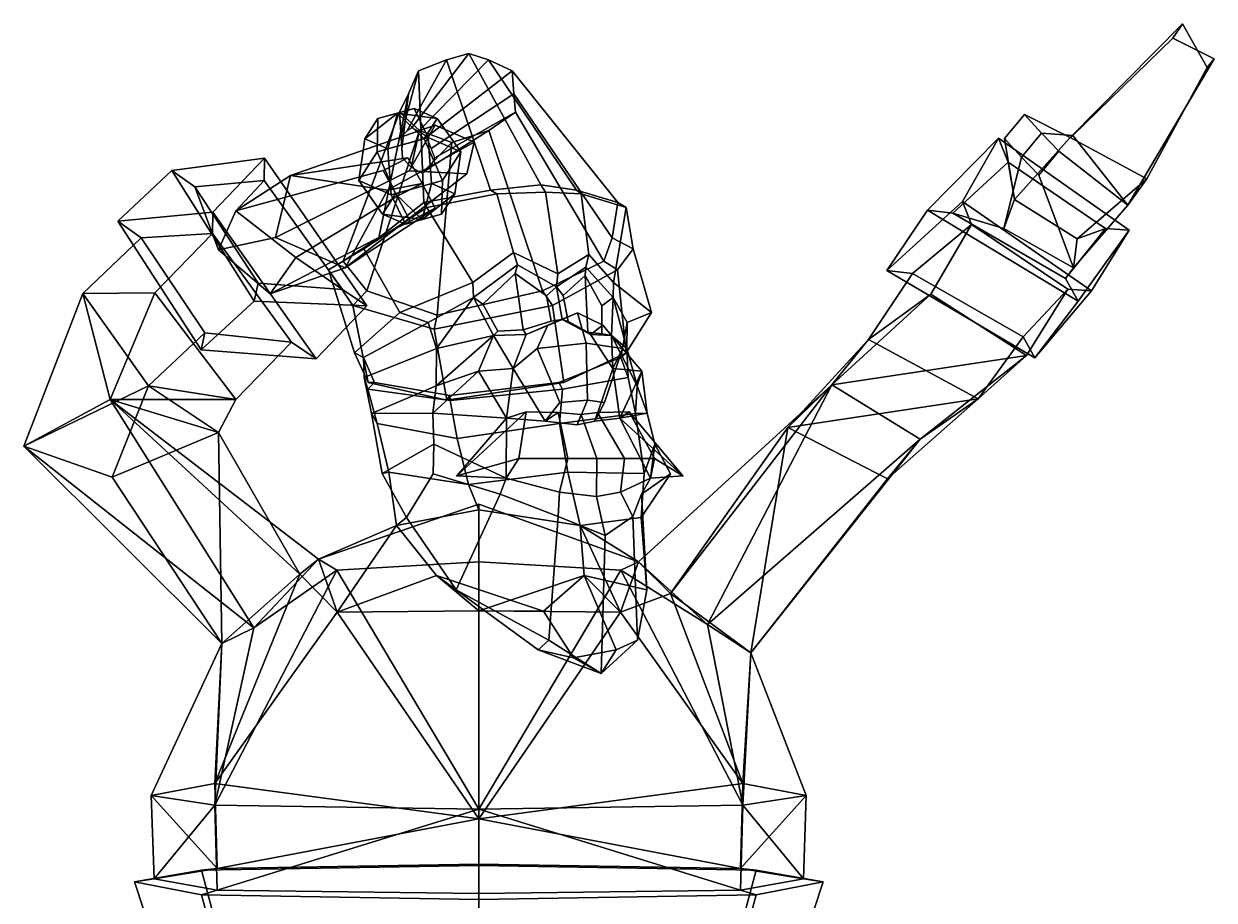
# Model space of a CAD drawing. Extents: x -178 to 283, y -155 to 354.
# Drawn here: x -177.8 to 282.6, y 14.7 to 353.6 of the extents above; entities that cross this region are included whole.
import ezdxf

# ---------------------------------------------------------------- set-up
doc = ezdxf.new("R2010")
doc.units = 0

msp = doc.modelspace()

# ---------------------------------------------------------------- linework, layer by layer
for p in [(-10.361293, 178.797607, 113.734016), (77.02845, 178.797607, 71.863884)]:
    msp.add_point(p)
for points in [[(266.557526, 348.113434, 124.853149), (270.262878, 353.639252, 104.407433), (226.905182, 309.691589, 73.431564), (227.957047, 310.440277, 115.276894)], [(279.830994, 336.703613, 94.548981), (256.51474, 293.680939, 59.778767), (226.905182, 309.691589, 73.431564), (270.262878, 353.639252, 104.407433)], [(282.57077, 340.102966, 117.53241), (279.830994, 336.703613, 94.548981), (270.262878, 353.639252, 104.407433), (266.557526, 348.113434, 124.853149)], [(282.57077, 340.102966, 117.53241), (266.557526, 348.113434, 124.853149), (227.957047, 310.440277, 115.276894), (249.164307, 283.452698, 96.710899)], [(-27.741543, 313.363983, -33.632057), (-29.712366, 312.091064, -31.933413), (-14.298647, 339.700562, 15.071064), (-5.738976, 342.209229, 12.179092)], [(-27.741543, 313.363983, -33.632057), (-5.738976, 342.209229, 12.179092), (1.878371, 339.700562, 7.320341), (-25.1828, 312.091064, -34.103615)], [(22.14016, 291.345551, 70.306992), (-5.738976, 342.209229, 12.179092), (-14.298647, 339.700562, 15.071064), (2.656755, 289.277283, 72.310898)], [(22.14016, 291.345551, 70.306992), (35.910252, 289.277283, 56.378494), (1.878371, 339.700562, 7.320341), (-5.738976, 342.209229, 12.179092)], [(-29.712366, 312.091064, -31.933413), (-32.015461, 309.909851, -29.537312), (-25.130266, 335.401886, 18.188847), (-14.298647, 339.700562, 15.071064)], [(-25.1828, 312.091064, -34.103615), (1.878371, 339.700562, 7.320341), (11.095313, 335.401886, 0.832469), (-21.872299, 309.909851, -34.397095)], [(-23.037796, 284.507721, 72.287842), (2.656755, 289.277283, 72.310898), (-14.298647, 339.700562, 15.071064), (-25.130266, 335.401886, 18.188847)], [(51.992603, 284.507721, 36.339314), (11.095313, 335.401886, 0.832469), (1.878371, 339.700562, 7.320341), (35.910252, 289.277283, 56.378494)], [(282.57077, 340.102966, 117.53241), (249.164307, 283.452698, 96.710899), (256.51474, 293.680939, 59.778767), (279.830994, 336.703613, 94.548981)], [(-40.464367, 270.790222, 55.409634), (-23.037796, 284.507721, 72.287842), (-25.130266, 335.401886, 18.188847), (-29.043781, 326.548065, 15.796566)], [(-32.015461, 309.909851, -29.537312), (-31.608181, 305.417358, -27.070009), (-29.043781, 326.548065, 15.796566), (-25.130266, 335.401886, 18.188847)], [(-21.872299, 309.909851, -34.397095), (11.095313, 335.401886, 0.832469), (11.683138, 326.548065, -3.716491), (-20.204643, 305.417328, -32.533661)], [(49.758331, 270.790222, 12.182171), (11.683138, 326.548065, -3.716491), (11.095313, 335.401886, 0.832469), (51.992603, 284.507721, 36.339314)], [(-54.262428, 261.852936, 40.130558), (-40.464367, 270.790222, 55.409634), (-29.043781, 326.548065, 15.796566), (-32.445652, 319.406189, 13.984265)], [(-31.608181, 305.417358, -27.070009), (-31.348269, 301.793488, -25.046902), (-32.445652, 319.406189, 13.984265), (-29.043781, 326.548065, 15.796566)], [(-20.204643, 305.417328, -32.533661), (11.683138, 326.548065, -3.716491), (12.402373, 319.406189, -7.503294), (-18.790819, 301.793488, -31.063416)], [(46.496693, 261.852905, -8.145107), (12.402373, 319.406189, -7.503294), (11.683138, 326.548065, -3.716491), (49.758331, 270.790222, 12.182171)], [(-45.096813, 250.357635, 17.023771), (-54.262428, 261.852936, 40.130558), (-32.445652, 319.406189, 13.984265), (-24.75149, 312.424805, 6.93302)], [(-40.817333, 317.008148, -31.600382), (-33.322216, 319.124664, -45.301369), (-45.881771, 309.181854, -42.170692)], [(-33.322216, 319.124664, -45.301369), (-36.97937, 305.268677, -52.934444), (-45.881771, 309.181854, -42.170692)], [(-21.355183, 309.606171, -20.324215), (-26.850473, 320.921295, -31.793781), (-40.817333, 317.008148, -31.600382), (-41.107315, 304.072174, -20.050686)], [(-26.850473, 320.921295, -31.793781), (-33.322216, 319.124664, -45.301369), (-40.817333, 317.008148, -31.600382)], [(-33.322216, 319.124664, -45.301369), (-23.012465, 309.181854, -53.127815), (-36.97937, 305.268677, -52.934444)], [(-26.850473, 320.921295, -31.793781), (-17.948025, 317.008148, -42.557503), (-33.322216, 319.124664, -45.301369)], [(-17.948025, 317.008148, -42.557503), (-23.012465, 309.181854, -53.127815), (-33.322216, 319.124664, -45.301369)], [(-31.348269, 301.793488, -25.046902), (-28.008711, 298.251099, -24.54756), (-24.75149, 312.424805, 6.93302), (-32.445652, 319.406189, 13.984265)], [(-21.355183, 309.606171, -20.324215), (-8.765238, 304.072144, -35.546391), (-17.948025, 317.008148, -42.557503), (-26.850473, 320.921295, -31.793781)], [(-18.790819, 301.793488, -31.063416), (12.402373, 319.406189, -7.503294), (2.085867, 312.424805, -5.925277), (-20.494251, 298.251099, -28.147882)], [(22.745481, 250.357635, -15.4808), (2.085867, 312.424805, -5.925277), (12.402373, 319.406189, -7.503294), (46.496693, 261.852905, -8.145107)], [(215.742249, 311.342255, 135.20694), (209.243805, 318.555817, 129.288788), (201.463547, 309.29541, 124.687202), (208.023224, 302.058197, 130.498077)], [(209.243805, 318.555817, 129.288788), (226.905182, 309.691589, 73.431564), (205.294388, 285.708252, 65.131004), (201.463547, 309.29541, 124.687202)], [(215.742249, 311.342255, 135.20694), (227.957047, 310.440277, 115.276894), (226.905182, 309.691589, 73.431564), (209.243805, 318.555817, 129.288788)], [(-28.783052, 296.746155, 175.678116), (-18.717821, 314.465881, 167.915482), (-74.703773, 294.925812, 132.495865), (-80.481178, 271.039581, 159.245331)], [(-3.592435, 307.919769, 154.107407), (-37.101326, 289.315857, 114.966408), (-74.703773, 294.925812, 132.495865), (-18.717821, 314.465881, 167.915482)], [(-41.107315, 304.072174, -20.050686), (-40.817333, 317.008148, -31.600382), (-45.881771, 309.181854, -42.170692), (-48.269543, 293.004059, -34.99942)], [(-6.474927, 295.586456, 168.728119), (-3.592435, 307.919769, 154.107407), (-18.717821, 314.465881, 167.915482), (-28.783052, 296.746155, 175.678116)], [(-8.765238, 304.072144, -35.546391), (-15.927464, 293.004059, -50.495125), (-23.012465, 309.181854, -53.127815), (-17.948025, 317.008148, -42.557503)], [(-45.881771, 309.181854, -42.170692), (-36.97937, 305.268677, -52.934444), (-35.679604, 287.470032, -50.221615), (-48.269543, 293.004059, -34.99942)], [(-17.977732, 240.947815, -13.425528), (-45.096813, 250.357635, 17.023771), (-24.75149, 312.424805, 6.93302), (-12.216139, 307.721558, -1.339776)], [(-21.355183, 309.606171, -20.324215), (-41.107315, 304.072174, -20.050686), (-34.022263, 287.894409, -17.417965), (-20.055403, 291.807556, -17.611364)], [(-23.012465, 309.181854, -53.127815), (-15.927464, 293.004059, -50.495125), (-35.679604, 287.470032, -50.221615), (-36.97937, 305.268677, -52.934444)], [(-28.008711, 298.251099, -24.54756), (-23.700367, 295.864594, -25.197458), (-12.216139, 307.721558, -1.339776), (-24.75149, 312.424805, 6.93302)], [(-20.494251, 298.251099, -28.147882), (2.085867, 312.424805, -5.925277), (-12.216139, 307.721558, -1.339776), (-23.700367, 295.864594, -25.197458)], [(-21.355183, 309.606171, -20.324215), (-20.055403, 291.807556, -17.611364), (-11.152958, 287.894379, -28.375088), (-8.765238, 304.072144, -35.546391)], [(-17.977732, 240.947815, -13.425528), (-12.216139, 307.721558, -1.339776), (2.085867, 312.424805, -5.925277), (22.745481, 250.357635, -15.4808)], [(155.909668, 258.229919, 99.586098), (171.726044, 281.595886, 116.939362), (199.12236, 309.442383, 55.299026), (185.268173, 284.921112, 39.291721)], [(171.726044, 281.595886, 116.939362), (181.508286, 280.423676, 110.198814), (202.839325, 300.126709, 64.501984), (199.12236, 309.442383, 55.299026)], [(249.7108, 273.79361, 61.157749), (235.168579, 250.300171, 42.893097), (185.268173, 284.921112, 39.291721), (199.12236, 309.442383, 55.299026)], [(249.7108, 273.79361, 61.157749), (199.12236, 309.442383, 55.299026), (202.839325, 300.126709, 64.501984), (240.587646, 274.512878, 67.940025)], [(208.023224, 302.058197, 130.498077), (201.463547, 309.29541, 124.687202), (205.294388, 285.708252, 65.131004), (201.190582, 274.458862, 98.276993)], [(256.51474, 293.680939, 59.778767), (229.610886, 270.412384, 58.779236), (205.294388, 285.708252, 65.131004), (226.905182, 309.691589, 73.431564)], [(222.494736, 304.352448, 140.324265), (215.742249, 311.342255, 135.20694), (208.023224, 302.058197, 130.498077), (214.697311, 295.062714, 135.699341)], [(222.494736, 304.352448, 140.324265), (249.164307, 283.452698, 96.710899), (227.957047, 310.440277, 115.276894), (215.742249, 311.342255, 135.20694)], [(-6.474927, 295.586456, 168.728119), (-53.472275, 259.236755, 133.675018), (-37.101326, 289.315857, 114.966408), (-3.592435, 307.919769, 154.107407)], [(-41.107315, 304.072174, -20.050686), (-48.269543, 293.004059, -34.99942), (-39.0867, 280.068115, -27.988276), (-34.022263, 287.894409, -17.417965)], [(-8.765238, 304.072144, -35.546391), (-11.152958, 287.894379, -28.375088), (-16.217396, 280.068085, -38.945396), (-15.927464, 293.004059, -50.495125)], [(222.494736, 304.352448, 140.324265), (214.697311, 295.062714, 135.699341), (228.15239, 259.301208, 87.460609), (249.164307, 283.452698, 96.710899)], [(-120.577148, 296.954132, 123.075157), (-84.711464, 301.697052, 72.523125), (-104.743248, 280.837158, 57.926662), (-141.389908, 277.341125, 106.366638)], [(-120.577148, 296.954132, 123.075157), (-111.669861, 290.581055, 119.945847), (-84.790703, 293.016449, 83.007996), (-84.711464, 301.697052, 72.523125)], [(-64.667671, 224.074707, 77.464432), (-104.743248, 280.837158, 57.926662), (-84.711464, 301.697052, 72.523125), (-45.08828, 244.544006, 94.637573)], [(-29.266064, 301.819, 95.100327), (-38.861542, 296.919525, 87.932045), (-95.849274, 281.273407, 103.51133), (-74.703773, 294.925812, 132.495865)], [(-45.08828, 244.544006, 94.637573), (-84.711464, 301.697052, 72.523125), (-84.790703, 293.016449, 83.007996), (-54.481331, 250.876404, 98.402222)], [(-23.715633, 291.932556, 95.961197), (-29.266064, 301.819, 95.100327), (-74.703773, 294.925812, 132.495865), (-37.101326, 289.315857, 114.966408)], [(-23.715633, 291.932556, 95.961197), (-33.390217, 287.003479, 88.886108), (-38.861542, 296.919525, 87.932045), (-29.266064, 301.819, 95.100327)], [(201.190582, 274.458862, 98.276993), (205.294388, 285.708252, 65.131004), (202.839325, 300.126709, 64.501984), (181.508286, 280.423676, 110.198814)], [(214.697311, 295.062714, 135.699341), (208.023224, 302.058197, 130.498077), (201.190582, 274.458862, 98.276993), (228.15239, 259.301208, 87.460609)], [(229.610886, 270.412384, 58.779236), (240.587646, 274.512878, 67.940025), (202.839325, 300.126709, 64.501984), (205.294388, 285.708252, 65.131004)], [(-109.147346, 227.56842, 126.998383), (-88.678696, 246.31897, 146.925934), (-120.577148, 296.954132, 123.075157), (-141.389908, 277.341125, 106.366638)], [(-88.678696, 246.31897, 146.925934), (-87.202888, 253.358582, 136.718491), (-111.669861, 290.581055, 119.945847), (-120.577148, 296.954132, 123.075157)], [(-80.481178, 271.039581, 159.245331), (-74.703773, 294.925812, 132.495865), (-95.849274, 281.273407, 103.51133), (-102.453819, 266.264587, 124.146935)], [(-33.390217, 287.003479, 88.886108), (-72.597061, 263.291046, 92.261497), (-95.849274, 281.273407, 103.51133), (-38.861542, 296.919525, 87.932045)], [(-6.474927, 295.586456, 168.728119), (-28.783052, 296.746155, 175.678116), (-80.481178, 271.039581, 159.245331), (-53.472275, 259.236755, 133.675018)], [(-102.453819, 266.264587, 124.146935), (-95.849274, 281.273407, 103.51133), (-84.790703, 293.016449, 83.007996), (-111.669861, 290.581055, 119.945847)], [(-82.457329, 249.216064, 116.077087), (-102.453819, 266.264587, 124.146935), (-111.669861, 290.581055, 119.945847), (-87.202888, 253.358582, 136.718491)], [(-72.597061, 263.291046, 92.261497), (-54.481331, 250.876404, 98.402222), (-84.790703, 293.016449, 83.007996), (-95.849274, 281.273407, 103.51133)], [(-18.715405, 282.268219, 97.457588), (-23.715633, 291.932556, 95.961197), (-37.101326, 289.315857, 114.966408), (-53.472275, 259.236755, 133.675018)], [(-39.0867, 280.068115, -27.988276), (-48.269543, 293.004059, -34.99942), (-35.679604, 287.470032, -50.221615), (-30.184301, 276.154907, -38.752029)], [(-16.217396, 280.068085, -38.945396), (-30.184301, 276.154907, -38.752029), (-35.679604, 287.470032, -50.221615), (-15.927464, 293.004059, -50.495125)], [(-20.055403, 291.807556, -17.611364), (-34.022263, 287.894409, -17.417965), (-23.712542, 277.951569, -25.24439)], [(-18.715405, 282.268219, 97.457588), (-28.346281, 277.351654, 90.276855), (-33.390217, 287.003479, 88.886108), (-23.715633, 291.932556, 95.961197)], [(-20.055403, 291.807556, -17.611364), (-23.712542, 277.951569, -25.24439), (-11.152958, 287.894379, -28.375088)], [(23.985706, 288.464752, 74.158951), (22.14016, 291.345551, 70.306992), (2.656755, 289.277283, 72.310898), (5.198182, 287.894928, 76.777199)], [(23.985706, 288.464752, 74.158951), (37.798542, 287.894928, 61.15773), (35.910252, 289.277283, 56.378494), (22.14016, 291.345551, 70.306992)], [(249.164307, 283.452698, 96.710899), (228.15239, 259.301208, 87.460609), (229.610886, 270.412384, 58.779236), (256.51474, 293.680939, 59.778767)], [(-28.346281, 277.351654, 90.276855), (-82.457329, 249.216064, 116.077087), (-72.597061, 263.291046, 92.261497), (-33.390217, 287.003479, 88.886108)], [(-34.022263, 287.894409, -17.417965), (-39.0867, 280.068115, -27.988276), (-23.712542, 277.951569, -25.24439)], [(-11.152958, 287.894379, -28.375088), (-23.712542, 277.951569, -25.24439), (-16.217396, 280.068085, -38.945396)], [(5.198182, 287.894928, 76.777199), (2.656755, 289.277283, 72.310898), (-23.037796, 284.507721, 72.287842), (-21.925587, 282.590118, 77.288055)], [(11.642553, 265.244019, 85.145683), (5.198182, 287.894928, 76.777199), (-21.925587, 282.590118, 77.288055), (-4.158229, 253.547638, 84.383217)], [(28.716187, 256.967163, 84.032234), (23.985706, 288.464752, 74.158951), (5.198182, 287.894928, 76.777199), (11.642553, 265.244019, 85.145683)], [(28.716187, 256.967163, 84.032234), (40.755695, 264.367371, 71.541206), (37.798542, 287.894928, 61.15773), (23.985706, 288.464752, 74.158951)], [(37.798542, 287.894928, 61.15773), (55.192539, 282.590118, 40.339252), (51.992603, 284.507721, 36.339314), (35.910252, 289.277283, 56.378494)], [(40.755695, 264.367371, 71.541206), (50.321682, 253.547638, 58.28083), (55.192539, 282.590118, 40.339252), (37.798542, 287.894928, 61.15773)], [(-141.389908, 277.341125, 106.366638), (-104.743248, 280.837158, 57.926662), (-104.755272, 272.507843, 67.909904), (-132.352402, 270.848511, 103.22316)], [(-64.667671, 224.074707, 77.464432), (-74.229492, 230.495148, 81.327545), (-104.755272, 272.507843, 67.909904), (-104.743248, 280.837158, 57.926662)], [(-18.715405, 282.268219, 97.457588), (-53.472275, 259.236755, 133.675018), (-82.457329, 249.216064, 116.077087), (-28.346281, 277.351654, 90.276855)], [(-21.925587, 282.590118, 77.288055), (-23.037796, 284.507721, 72.287842), (-40.464367, 270.790222, 55.409634), (-46.348824, 266.611115, 61.022053)], [(-4.158229, 253.547638, 84.383217), (-21.925587, 282.590118, 77.288055), (-46.348824, 266.611115, 61.022053), (-32.344894, 242.004272, 81.523933)], [(55.192539, 282.590118, 40.339252), (57.819523, 266.611084, 11.11296), (49.758331, 270.790222, 12.182171), (51.992603, 284.507721, 36.339314)], [(50.321682, 253.547638, 58.28083), (65.022499, 242.004272, 34.873306), (57.819523, 266.611084, 11.11296), (55.192539, 282.590118, 40.339252)], [(155.909668, 258.229919, 99.586098), (185.268173, 284.921112, 39.291721), (188.750092, 276.036438, 48.122417), (165.878418, 257.009247, 92.75174)], [(213.256485, 224.452393, 95.754478), (229.974289, 246.33136, 115.990097), (171.726044, 281.595886, 116.939362), (155.909668, 258.229919, 99.586098)], [(229.974289, 246.33136, 115.990097), (225.093979, 255.07605, 108.530922), (181.508286, 280.423676, 110.198814), (171.726044, 281.595886, 116.939362)], [(235.168579, 250.300171, 42.893097), (225.92305, 251.001862, 49.802502), (188.750092, 276.036438, 48.122417), (185.268173, 284.921112, 39.291721)], [(-109.147346, 227.56842, 126.998383), (-141.389908, 277.341125, 106.366638), (-132.352402, 270.848511, 103.22316), (-107.769592, 234.078003, 117.543755)], [(-23.712542, 277.951569, -25.24439), (-39.0867, 280.068115, -27.988276), (-30.184301, 276.154907, -38.752029)], [(-23.712542, 277.951569, -25.24439), (-30.184301, 276.154907, -38.752029), (-16.217396, 280.068085, -38.945396)], [(228.15239, 259.301208, 87.460609), (201.190582, 274.458862, 98.276993), (181.508286, 280.423676, 110.198814), (225.093979, 255.07605, 108.530922)], [(-132.352402, 270.848511, 103.22316), (-104.755272, 272.507843, 67.909904), (-127.06208, 249.593262, 51.040607), (-154.908432, 249.328491, 84.985718)], [(-127.06208, 249.593262, 51.040607), (-104.755272, 272.507843, 67.909904), (-74.229492, 230.495148, 81.327545), (-95.76651, 208.267639, 62.70623)], [(173.008011, 249.119873, 29.821257), (148.832748, 231.473816, 73.724289), (165.878418, 257.009247, 92.75174), (188.750092, 276.036438, 48.122417)], [(225.92305, 251.001862, 49.802502), (209.930084, 225.361084, 30.022058), (173.008011, 249.119873, 29.821257), (188.750092, 276.036438, 48.122417)], [(213.256485, 224.452393, 95.754478), (235.168579, 250.300171, 42.893097), (249.7108, 273.79361, 61.157749), (229.974289, 246.33136, 115.990097)], [(229.974289, 246.33136, 115.990097), (249.7108, 273.79361, 61.157749), (240.587646, 274.512878, 67.940025), (225.093979, 255.07605, 108.530922)], [(228.15239, 259.301208, 87.460609), (225.093979, 255.07605, 108.530922), (240.587646, 274.512878, 67.940025), (229.610886, 270.412384, 58.779236)], [(-129.607132, 213.60614, 97.184196), (-107.769592, 234.078003, 117.543755), (-132.352402, 270.848511, 103.22316), (-154.908432, 249.328491, 84.985718)], [(-53.472275, 259.236755, 133.675018), (-80.481178, 271.039581, 159.245331), (-102.453819, 266.264587, 124.146935), (-82.457329, 249.216064, 116.077087)], [(-46.348824, 266.611115, 61.022053), (-40.464367, 270.790222, 55.409634), (-54.262428, 261.852936, 40.130558), (-59.960636, 258.47168, 42.370621)], [(57.819523, 266.611084, 11.11296), (51.812977, 258.47168, -11.182306), (46.496693, 261.852905, -8.145107), (49.758331, 270.790222, 12.182171)], [(-82.457329, 249.216064, 116.077087), (-87.202888, 253.358582, 136.718491), (-54.481331, 250.876404, 98.402222), (-72.597061, 263.291046, 92.261497)], [(-32.344894, 242.004272, 81.523933), (-46.348824, 266.611115, 61.022053), (-59.960636, 258.47168, 42.370621), (-49.900585, 226.317017, 54.743912)], [(11.642553, 265.244019, 85.145683), (-4.158229, 253.547638, 84.383217), (-3.839819, 247.760498, 84.416626), (13.12624, 260.424896, 84.859856)], [(28.716187, 256.967163, 84.032234), (11.642553, 265.244019, 85.145683), (13.12624, 260.424896, 84.859856), (28.186314, 251.891815, 82.9263)], [(28.716187, 256.967163, 84.032234), (28.186314, 251.891815, 82.9263), (39.594238, 259.541046, 72.499603), (40.755695, 264.367371, 71.541206)], [(40.755695, 264.367371, 71.541206), (39.594238, 259.541046, 72.499603), (50.148197, 247.760498, 58.549915), (50.321682, 253.547638, 58.28083)], [(65.022499, 242.004272, 34.873306), (55.152279, 226.317017, 4.411027), (51.812977, 258.47168, -11.182306), (57.819523, 266.611084, 11.11296)], [(-59.960636, 258.47168, 42.370621), (-54.262428, 261.852936, 40.130558), (-45.096813, 250.357635, 17.023771), (-50.493042, 244.631287, 17.682398)], [(-49.900585, 226.317017, 54.743912), (-59.960636, 258.47168, 42.370621), (-50.493042, 244.631287, 17.682398), (-44.605114, 214.849426, 28.04089)], [(12.281796, 257.116455, 83.65551), (13.12624, 260.424896, 84.859856), (-3.839819, 247.760498, 84.416626), (-0.237077, 245.141602, 83.266327)], [(12.281796, 257.116455, 83.65551), (24.385998, 248.396851, 82.724792), (28.186314, 251.891815, 82.9263), (13.12624, 260.424896, 84.859856)], [(51.812977, 258.47168, -11.182306), (26.640076, 244.631287, -19.273588), (22.745481, 250.357635, -15.4808), (46.496693, 261.852905, -8.145107)], [(55.152279, 226.317017, 4.411027), (31.023439, 214.849426, -8.194229), (26.640076, 244.631287, -19.273588), (51.812977, 258.47168, -11.182306)], [(39.29678, 256.296722, 70.785797), (39.594238, 259.541046, 72.499603), (28.186314, 251.891815, 82.9263), (30.842268, 248.57901, 79.76226)], [(39.29678, 256.296722, 70.785797), (45.816414, 244.559631, 58.691959), (50.148197, 247.760498, 58.549915), (39.594238, 259.541046, 72.499603)], [(213.256485, 224.452393, 95.754478), (155.909668, 258.229919, 99.586098), (165.878418, 257.009247, 92.75174), (208.726379, 232.549622, 88.856987)], [(-88.678696, 246.31897, 146.925934), (-45.08828, 244.544006, 94.637573), (-54.481331, 250.876404, 98.402222), (-87.202888, 253.358582, 136.718491)], [(-21.40147, 238.168518, 78.132401), (-3.839819, 247.760498, 84.416626), (-4.158229, 253.547638, 84.383217), (-32.344894, 242.004272, 81.523933)], [(15.30235, 235.214294, 88.020638), (12.281796, 257.116455, 83.65551), (-0.237077, 245.141602, 83.266327), (5.571005, 234.789032, 87.309174)], [(24.385998, 248.396851, 82.724792), (12.281796, 257.116455, 83.65551), (15.30235, 235.214294, 88.020638), (26.096895, 238.636963, 86.295715)], [(30.842268, 248.57901, 79.76226), (32.688015, 238.450684, 83.614639), (40.277969, 234.363098, 75.673546), (39.29678, 256.296722, 70.785797)], [(40.277969, 234.363098, 75.673546), (45.751286, 233.66507, 66.478249), (45.816414, 244.559631, 58.691959), (39.29678, 256.296722, 70.785797)], [(55.522148, 238.168518, 41.276791), (65.022499, 242.004272, 34.873306), (50.321682, 253.547638, 58.28083), (50.148197, 247.760498, 58.549915)], [(148.832748, 231.473816, 73.724289), (191.347427, 208.631348, 67.967369), (208.726379, 232.549622, 88.856987), (165.878418, 257.009247, 92.75174)], [(-154.908432, 249.328491, 84.985718), (-144.446762, 208.350342, 22.841238), (-177.785873, 190.216736, 44.381771)], [(-129.607132, 213.60614, 97.184196), (-154.908432, 249.328491, 84.985718), (-177.785873, 190.216736, 44.381771)], [(-154.908432, 249.328491, 84.985718), (-127.06208, 249.593262, 51.040607), (-144.446762, 208.350342, 22.841238)], [(-95.76651, 208.267639, 62.70623), (-144.446762, 208.350342, 22.841238), (-127.06208, 249.593262, 51.040607)], [(-50.493042, 244.631287, 17.682398), (-45.096813, 250.357635, 17.023771), (-17.977732, 240.947815, -13.425528), (-19.095364, 235.543762, -15.758205)], [(26.640076, 244.631287, -19.273588), (-19.095364, 235.543762, -15.758205), (-17.977732, 240.947815, -13.425528), (22.745481, 250.357635, -15.4808)], [(26.096895, 238.636963, 86.295715), (30.375074, 239.278259, 87.494606), (28.186314, 251.891815, 82.9263), (24.385998, 248.396851, 82.724792)], [(32.688015, 238.450684, 83.614639), (30.842268, 248.57901, 79.76226), (28.186314, 251.891815, 82.9263), (30.375074, 239.278259, 87.494606)], [(148.832748, 231.473816, 73.724289), (173.008011, 249.119873, 29.821257), (134.697327, 213.941833, 17.203588)], [(209.930084, 225.361084, 30.022058), (134.697327, 213.941833, 17.203588), (173.008011, 249.119873, 29.821257)], [(191.347427, 208.631348, 67.967369), (209.930084, 225.361084, 30.022058), (225.92305, 251.001862, 49.802502), (208.726379, 232.549622, 88.856987)], [(213.256485, 224.452393, 95.754478), (208.726379, 232.549622, 88.856987), (225.92305, 251.001862, 49.802502), (235.168579, 250.300171, 42.893097)], [(-109.147346, 227.56842, 126.998383), (-64.667671, 224.074707, 77.464432), (-45.08828, 244.544006, 94.637573), (-88.678696, 246.31897, 146.925934)], [(-44.605114, 214.849426, 28.04089), (-50.493042, 244.631287, 17.682398), (-19.095364, 235.543762, -15.758205), (-14.205112, 208.117676, -5.551456)], [(-18.178802, 228.004272, 80.604843), (-3.839819, 247.760498, 84.416626), (-21.40147, 238.168518, 78.132401)], [(31.023439, 214.849426, -8.194229), (-14.205112, 208.117676, -5.551456), (-19.095364, 235.543762, -15.758205), (26.640076, 244.631287, -19.273588)], [(3.850772, 233.055237, 89.837135), (-3.839819, 247.760498, 84.416626), (-18.178802, 228.004272, 80.604843)], [(5.571005, 234.789032, 87.309174), (-0.237077, 245.141602, 83.266327), (-3.839819, 247.760498, 84.416626), (3.850772, 233.055237, 89.837135)], [(45.751286, 233.66507, 66.478249), (49.553642, 233.055237, 67.939995), (50.148197, 247.760498, 58.549915), (45.816414, 244.559631, 58.691959)], [(49.553642, 233.055237, 67.939995), (55.429668, 228.004272, 45.337578), (50.148197, 247.760498, 58.549915)], [(55.429668, 228.004272, 45.337578), (55.522148, 238.168518, 41.276791), (50.148197, 247.760498, 58.549915)], [(-32.344894, 242.004272, 81.523933), (-49.900585, 226.317017, 54.743912), (-46.432446, 224.577545, 54.854836), (-21.40147, 238.168518, 78.132401)], [(36.319523, 241.856628, 99.34449), (30.375074, 239.278259, 87.494606), (16.504438, 233.440857, 90.458664), (24.888054, 237.088196, 102.703537)], [(39.700668, 230.071533, 106.401489), (36.319523, 241.856628, 99.34449), (24.888054, 237.088196, 102.703537), (20.704411, 228.0354, 109.230103)], [(36.319523, 241.856628, 99.34449), (46.100361, 237.088196, 92.540306), (41.376476, 233.440857, 78.541992), (30.375074, 239.278259, 87.494606)], [(39.700668, 230.071533, 106.401489), (53.808247, 228.0354, 93.369408), (46.100361, 237.088196, 92.540306), (36.319523, 241.856628, 99.34449)], [(65.022499, 242.004272, 34.873306), (55.522148, 238.168518, 41.276791), (53.065575, 224.577545, 7.183387), (55.152279, 226.317017, 4.411027)], [(-21.40147, 238.168518, 78.132401), (-46.432446, 224.577545, 54.854836), (-46.136562, 216.800537, 58.716309), (-18.178802, 228.004272, 80.604843)], [(15.30235, 235.214294, 88.020638), (5.571005, 234.789032, 87.309174), (3.850772, 233.055237, 89.837135), (16.504438, 233.440857, 90.458664)], [(20.704411, 228.0354, 109.230103), (24.888054, 237.088196, 102.703537), (16.504438, 233.440857, 90.458664), (11.434929, 220.343658, 97.468178)], [(15.30235, 235.214294, 88.020638), (16.504438, 233.440857, 90.458664), (30.375074, 239.278259, 87.494606), (26.096895, 238.636963, 86.295715)], [(40.277969, 234.363098, 75.673546), (32.688015, 238.450684, 83.614639), (30.375074, 239.278259, 87.494606), (41.376476, 233.440857, 78.541992)], [(53.808247, 228.0354, 93.369408), (50.015831, 220.343658, 78.983315), (41.376476, 233.440857, 78.541992), (46.100361, 237.088196, 92.540306)], [(55.522148, 238.168518, 41.276791), (55.429668, 228.004272, 45.337578), (55.889557, 216.800537, 9.833597), (53.065575, 224.577545, 7.183387)], [(-95.76651, 208.267639, 62.70623), (-74.229492, 230.495148, 81.327545), (-107.769592, 234.078003, 117.543755), (-129.607132, 213.60614, 97.184196)], [(-109.147346, 227.56842, 126.998383), (-107.769592, 234.078003, 117.543755), (-74.229492, 230.495148, 81.327545), (-64.667671, 224.074707, 77.464432)], [(-18.295189, 213.593353, 85.627045), (3.850772, 233.055237, 89.837135), (-18.178802, 228.004272, 80.604843)], [(-1.998923, 219.311218, 100.979645), (3.850772, 233.055237, 89.837135), (-18.295189, 213.593353, 85.627045)], [(-1.998923, 219.311218, 100.979645), (11.434929, 220.343658, 97.468178), (3.850772, 233.055237, 89.837135)], [(11.434929, 220.343658, 97.468178), (16.504438, 233.440857, 90.458664), (3.850772, 233.055237, 89.837135)], [(40.277969, 234.363098, 75.673546), (41.376476, 233.440857, 78.541992), (49.553642, 233.055237, 67.939995), (45.751286, 233.66507, 66.478249)], [(50.015831, 220.343658, 78.983315), (49.553642, 233.055237, 67.939995), (41.376476, 233.440857, 78.541992)], [(61.170151, 219.311218, 70.714104), (59.416599, 213.593353, 48.39381), (49.553642, 233.055237, 67.939995)], [(59.416599, 213.593353, 48.39381), (55.429668, 228.004272, 45.337578), (49.553642, 233.055237, 67.939995)], [(61.170151, 219.311218, 70.714104), (49.553642, 233.055237, 67.939995), (50.015831, 220.343658, 78.983315)], [(191.347427, 208.631348, 67.967369), (148.832748, 231.473816, 73.724289), (117.692482, 197.506409, 58.916214)], [(148.832748, 231.473816, 73.724289), (134.697327, 213.941833, 17.203588), (117.692482, 197.506409, 58.916214)], [(-49.900585, 226.317017, 54.743912), (-44.605114, 214.849426, 28.04089), (-42.115105, 214.846558, 27.661547), (-46.432446, 224.577545, 54.854836)], [(-18.178802, 228.004272, 80.604843), (-46.136562, 216.800537, 58.716309), (-43.312042, 202.949341, 64.658516), (-18.295189, 213.593353, 85.627045)], [(29.470116, 207.191193, 107.204117), (20.704411, 228.0354, 109.230103), (11.434929, 220.343658, 97.468178), (23.82382, 199.885559, 98.545914)], [(40.187424, 208.108826, 107.417427), (39.700668, 230.071533, 106.401489), (20.704411, 228.0354, 109.230103), (29.470116, 207.191193, 107.204117)], [(55.152279, 226.317017, 4.411027), (53.065575, 224.577545, 7.183387), (29.167549, 214.846558, -6.491367), (31.023439, 214.849426, -8.194229)], [(40.187424, 208.108826, 107.417427), (46.736691, 207.191193, 98.931358), (53.808247, 228.0354, 93.369408), (39.700668, 230.071533, 106.401489)], [(46.736691, 207.191193, 98.931358), (43.092815, 199.885559, 89.313759), (50.015831, 220.343658, 78.983315), (53.808247, 228.0354, 93.369408)], [(55.429668, 228.004272, 45.337578), (59.416599, 213.593353, 48.39381), (58.750687, 202.94931, 15.758262), (55.889557, 216.800537, 9.833597)], [(-46.136562, 216.800537, 58.716309), (-46.432446, 224.577545, 54.854836), (-42.115105, 214.846558, 27.661547), (-44.686008, 212.351746, 27.28174)], [(55.889557, 216.800537, 9.833597), (30.482483, 212.351746, -8.732955), (29.167549, 214.846558, -6.491367), (53.065575, 224.577545, 7.183387)], [(209.930084, 225.361084, 30.022058), (168.882629, 192.976318, 19.584141), (134.697327, 213.941833, 17.203588)], [(191.347427, 208.631348, 67.967369), (168.882629, 192.976318, 19.584141), (209.930084, 225.361084, 30.022058)], [(-43.312042, 202.949341, 64.658516), (-46.136562, 216.800537, 58.716309), (-44.686008, 212.351746, 27.28174), (-41.168602, 199.099182, 28.704645)], [(-19.635706, 202.989044, 89.440468), (-1.998923, 219.311218, 100.979645), (-18.295189, 213.593353, 85.627045)], [(8.872218, 201.0784, 98.879608), (-1.998923, 219.311218, 100.979645), (-19.635706, 202.989044, 89.440468)], [(8.872218, 201.0784, 98.879608), (11.434929, 220.343658, 97.468178), (-1.998923, 219.311218, 100.979645)], [(23.82382, 199.885559, 98.545914), (11.434929, 220.343658, 97.468178), (8.872218, 201.0784, 98.879608)], [(58.750687, 202.94931, 15.758262), (29.387388, 199.099182, -5.10011), (30.482483, 212.351746, -8.732955), (55.889557, 216.800537, 9.833597)], [(43.092815, 199.885559, 89.313759), (52.721615, 201.0784, 77.870506), (50.015831, 220.343658, 78.983315)], [(52.721615, 201.0784, 77.870506), (61.170151, 219.311218, 70.714104), (50.015831, 220.343658, 78.983315)], [(52.721615, 201.0784, 77.870506), (63.228516, 202.989014, 49.738598), (61.170151, 219.311218, 70.714104)], [(63.228516, 202.989014, 49.738598), (59.416599, 213.593353, 48.39381), (61.170151, 219.311218, 70.714104)], [(-129.607132, 213.60614, 97.184196), (-177.785873, 190.216736, 44.381771), (-143.615219, 178.23175, 71.240341)], [(-129.607132, 213.60614, 97.184196), (-143.615219, 178.23175, 71.240341), (-102.519508, 195.579285, 52.699955)], [(-129.607132, 213.60614, 97.184196), (-102.519508, 195.579285, 52.699955), (-95.76651, 208.267639, 62.70623)], [(-44.686008, 212.351746, 27.28174), (-42.115105, 214.846558, 27.661547), (-13.046762, 209.898254, -3.133789), (-12.869741, 207.976044, -2.764316)], [(-41.168602, 199.099182, 28.704645), (-44.686008, 212.351746, 27.28174), (-12.869741, 207.976044, -2.764316), (-10.198932, 193.171509, 2.810091)], [(-44.605114, 214.849426, 28.04089), (-14.205112, 208.117676, -5.551456), (-13.046762, 209.898254, -3.133789), (-42.115105, 214.846558, 27.661547)], [(-18.295189, 213.593353, 85.627045), (-43.312042, 202.949341, 64.658516), (-19.635706, 202.989044, 89.440468)], [(31.023439, 214.849426, -8.194229), (29.167549, 214.846558, -6.491367), (-13.046762, 209.898254, -3.133789), (-14.205112, 208.117676, -5.551456)], [(30.482483, 212.351746, -8.732955), (-12.869741, 207.976044, -2.764316), (-13.046762, 209.898254, -3.133789), (29.167549, 214.846558, -6.491367)], [(29.387388, 199.099182, -5.10011), (-10.198932, 193.171509, 2.810091), (-12.869741, 207.976044, -2.764316), (30.482483, 212.351746, -8.732955)], [(59.416599, 213.593353, 48.39381), (63.228516, 202.989014, 49.738598), (58.750687, 202.94931, 15.758262)], [(72.3144, 133.323059, 46.820297), (134.697327, 213.941833, 17.203588), (59.938877, 145.480957, 0.054298)], [(86.632607, 121.280334, -25.414387), (59.938877, 145.480957, 0.054298), (134.697327, 213.941833, 17.203588)], [(72.3144, 133.323059, 46.820297), (117.692482, 197.506409, 58.916214), (134.697327, 213.941833, 17.203588)], [(86.632607, 121.280334, -25.414387), (134.697327, 213.941833, 17.203588), (168.882629, 192.976318, 19.584141)], [(-88.875992, 119.959473, -21.020523), (-177.785873, 190.216736, 44.381771), (-144.446762, 208.350342, 22.841238)], [(-70.994591, 140.763489, 43.455334), (-63.826859, 146.577515, -0.751533), (-144.446762, 208.350342, 22.841238)], [(-70.994591, 140.763489, 43.455334), (-144.446762, 208.350342, 22.841238), (-102.519508, 195.579285, 52.699955)], [(-88.875992, 119.959473, -21.020523), (-144.446762, 208.350342, 22.841238), (-63.826859, 146.577515, -0.751533)], [(-95.76651, 208.267639, 62.70623), (-102.519508, 195.579285, 52.699955), (-144.446762, 208.350342, 22.841238)], [(40.187424, 208.108826, 107.417427), (29.470116, 207.191193, 107.204117), (23.82382, 199.885559, 98.545914), (36.151394, 198.51416, 99.550728)], [(40.187424, 208.108826, 107.417427), (36.151394, 198.51416, 99.550728), (43.092815, 199.885559, 89.313759), (46.736691, 207.191193, 98.931358)], [(191.347427, 208.631348, 67.967369), (117.692482, 197.506409, 58.916214), (156.175354, 177.684631, 55.561119)], [(191.347427, 208.631348, 67.967369), (156.175354, 177.684631, 55.561119), (168.882629, 192.976318, 19.584141)], [(-19.253275, 191.051453, 93.701088), (-19.635706, 202.989044, 89.440468), (-43.312042, 202.949341, 64.658516), (-39.143307, 179.695587, 72.418434)], [(-39.143307, 179.695587, 72.418434), (-43.312042, 202.949341, 64.658516), (-41.168602, 199.099182, 28.704645), (-36.649738, 180.198425, 36.426937)], [(-19.253275, 191.051453, 93.701088), (8.791493, 177.838684, 114.037941), (8.872218, 201.0784, 98.879608), (-19.635706, 202.989044, 89.440468)], [(13.672064, 185.489563, 119.918411), (16.442833, 203.507629, 109.578552), (-10.361293, 178.797607, 113.734016)], [(16.442833, 203.507629, 109.578552), (8.872218, 201.0784, 98.879608), (-10.361293, 178.797607, 113.734016)], [(16.442833, 203.507629, 109.578552), (28.876842, 203.253326, 103.838791), (23.82382, 199.885559, 98.545914), (8.872218, 201.0784, 98.879608)], [(28.876842, 203.253326, 103.838791), (16.442833, 203.507629, 109.578552), (13.672064, 185.489563, 119.918411), (32.63147, 185.554657, 120.216194)], [(37.732868, 202.485168, 102.851509), (36.151394, 198.51416, 99.550728), (23.82382, 199.885559, 98.545914), (28.876842, 203.253326, 103.838791)], [(32.63147, 185.554657, 120.216194), (43.839951, 185.526184, 115.597984), (37.732868, 202.485168, 102.851509), (28.876842, 203.253326, 103.838791)], [(62.186142, 179.695557, 23.869511), (32.57412, 180.198425, 3.260432), (29.387388, 199.099182, -5.10011), (58.750687, 202.94931, 15.758262)], [(37.732868, 202.485168, 102.851509), (44.05151, 203.253326, 96.568306), (43.092815, 199.885559, 89.313759), (36.151394, 198.51416, 99.550728)], [(54.462376, 185.554657, 109.756584), (44.05151, 203.253326, 96.568306), (37.732868, 202.485168, 102.851509), (43.839951, 185.526184, 115.597984)], [(56.315926, 203.507629, 90.474571), (52.721615, 201.0784, 77.870506), (43.092815, 199.885559, 89.313759), (44.05151, 203.253326, 96.568306)], [(44.05151, 203.253326, 96.568306), (54.462376, 185.554657, 109.756584), (66.110336, 185.489563, 94.794205), (56.315926, 203.507629, 90.474571)], [(56.315926, 203.507629, 90.474571), (77.02845, 178.797607, 71.863884), (52.721615, 201.0784, 77.870506)], [(66.309341, 191.051453, 52.706364), (63.228516, 202.989014, 49.738598), (52.721615, 201.0784, 77.870506), (64.585655, 177.838684, 87.30587)], [(66.110336, 185.489563, 94.794205), (77.02845, 178.797607, 71.863884), (56.315926, 203.507629, 90.474571)], [(66.309341, 191.051453, 52.706364), (62.186142, 179.695557, 23.869511), (58.750687, 202.94931, 15.758262), (63.228516, 202.989014, 49.738598)], [(-36.649738, 180.198425, 36.426937), (-41.168602, 199.099182, 28.704645), (-10.198932, 193.171509, 2.810091), (-5.858897, 175.392151, 11.868449)], [(-10.361293, 178.797607, 113.734016), (8.872218, 201.0784, 98.879608), (8.791493, 177.838684, 114.037941)], [(32.57412, 180.198425, 3.260432), (-5.858897, 175.392151, 11.868449), (-10.198932, 193.171509, 2.810091), (29.387388, 199.099182, -5.10011)], [(77.02845, 178.797607, 71.863884), (64.585655, 177.838684, 87.30587), (52.721615, 201.0784, 77.870506)], [(-143.615219, 178.23175, 71.240341), (-101.189621, 113.923889, 20.154669), (-102.519508, 195.579285, 52.699955)], [(-101.189621, 113.923889, 20.154669), (-70.994591, 140.763489, 43.455334), (-102.519508, 195.579285, 52.699955)], [(103.319687, 110.382904, 15.270849), (117.692482, 197.506409, 58.916214), (72.3144, 133.323059, 46.820297)], [(156.175354, 177.684631, 55.561119), (117.692482, 197.506409, 58.916214), (103.319687, 110.382904, 15.270849)], [(-101.189621, 113.923889, 20.154669), (-177.785873, 190.216736, 44.381771), (-88.875992, 119.959473, -21.020523)], [(-143.615219, 178.23175, 71.240341), (-177.785873, 190.216736, 44.381771), (-101.189621, 113.923889, 20.154669)], [(-29.723145, 162.645386, 78.433769), (-19.453409, 179.605957, 101.311668), (-19.253275, 191.051453, 93.701088), (-39.143307, 179.695587, 72.418434)], [(-19.253275, 191.051453, 93.701088), (-19.453409, 179.605957, 101.311668), (6.401754, 171.738403, 107.577072), (8.791493, 177.838684, 114.037941)], [(60.971401, 162.645386, 34.98024), (62.186142, 179.695557, 23.869511), (66.309341, 191.051453, 52.706364), (72.365959, 179.605927, 57.319206)], [(66.309341, 191.051453, 52.706364), (64.585655, 177.838684, 87.30587), (61.047871, 171.738403, 81.395042), (72.365959, 179.605927, 57.319206)], [(103.319687, 110.382904, 15.270849), (86.632607, 121.280334, -25.414387), (168.882629, 192.976318, 19.584141)], [(156.175354, 177.684631, 55.561119), (103.319687, 110.382904, 15.270849), (168.882629, 192.976318, 19.584141)], [(8.791493, 177.838684, 114.037941), (13.672064, 185.489563, 119.918411), (-10.361293, 178.797607, 113.734016)], [(32.63147, 185.554657, 120.216194), (13.672064, 185.489563, 119.918411), (8.791493, 177.838684, 114.037941), (29.408012, 172.533691, 115.648109)], [(43.839951, 185.526184, 115.597984), (32.63147, 185.554657, 120.216194), (29.408012, 172.533691, 115.648109), (43.713684, 170.837891, 115.33445)], [(43.839951, 185.526184, 115.597984), (43.713684, 170.837891, 115.33445), (52.922119, 172.533691, 104.382034), (54.462376, 185.554657, 109.756584)], [(54.462376, 185.554657, 109.756584), (52.922119, 172.533691, 104.382034), (64.585655, 177.838684, 87.30587), (66.110336, 185.489563, 94.794205)], [(64.585655, 177.838684, 87.30587), (77.02845, 178.797607, 71.863884), (66.110336, 185.489563, 94.794205)], [(-29.723145, 162.645386, 78.433769), (-39.143307, 179.695587, 72.418434), (-36.649738, 180.198425, 36.426937), (-33.712032, 159.62616, 41.663593)], [(-33.712032, 159.62616, 41.663593), (-36.649738, 180.198425, 36.426937), (-5.858897, 175.392151, 11.868449), (-1.858863, 165.61792, 12.685771)], [(6.401754, 171.738403, 107.577072), (-19.453409, 179.605957, 101.311668), (-29.723145, 162.645386, 78.433769), (-10.613279, 134.681946, 96.588074)], [(37.321217, 159.62616, 30.448689), (-1.858863, 165.61792, 12.685771), (-5.858897, 175.392151, 11.868449), (32.57412, 180.198425, 3.260432)], [(60.971401, 162.645386, 34.98024), (37.321217, 159.62616, 30.448689), (32.57412, 180.198425, 3.260432), (62.186142, 179.695557, 23.869511)], [(61.047871, 171.738403, 81.395042), (63.14542, 134.681946, 61.24884), (60.971401, 162.645386, 34.98024), (72.365959, 179.605927, 57.319206)], [(28.911612, 163.079102, 121.473938), (29.408012, 172.533691, 115.648109), (8.791493, 177.838684, 114.037941), (6.401754, 171.738403, 107.577072)], [(57.773457, 163.079102, 107.645668), (61.047871, 171.738403, 81.395042), (64.585655, 177.838684, 87.30587), (52.922119, 172.533691, 104.382034)], [(25.285917, 115.205505, 120.774536), (28.911612, 163.079102, 121.473938), (6.401754, 171.738403, 107.577072), (-10.613279, 134.681946, 96.588074)], [(47.052586, 155.738525, 122.303276), (43.713684, 170.837891, 115.33445), (29.408012, 172.533691, 115.648109), (28.911612, 163.079102, 121.473938)], [(47.052586, 155.738525, 122.303276), (57.773457, 163.079102, 107.645668), (52.922119, 172.533691, 104.382034), (43.713684, 170.837891, 115.33445)], [(59.500259, 115.205505, 104.381775), (63.14542, 134.681946, 61.24884), (61.047871, 171.738403, 81.395042), (57.773457, 163.079102, 107.645668)], [(-1.853932, 167.796265, 5.078217), (-1.857344, 145.49173, -46.094997), (-56.752666, 142.352966, -36.493587), (-63.826859, 146.577515, -0.751533)], [(-1.853932, 167.796265, 5.078217), (-63.826859, 146.577515, -0.751533), (-33.712032, 159.62616, 41.663593), (-1.858863, 165.61792, 12.685771)], [(-1.858863, 165.61792, 12.685771), (37.321217, 159.62616, 30.448689), (59.938877, 145.480957, 0.054298), (-1.853932, 167.796265, 5.078217)], [(-1.853932, 167.796265, 5.078217), (59.938877, 145.480957, 0.054298), (53.064346, 142.352966, -36.493587), (-1.857344, 145.49173, -46.094997)], [(-10.613279, 134.681946, 96.588074), (-29.723145, 162.645386, 78.433769), (-33.712032, 159.62616, 41.663593), (-18.138674, 140.256836, 73.1996)], [(45.540382, 102.399353, 119.147064), (47.052586, 155.738525, 122.303276), (28.911612, 163.079102, 121.473938), (25.285917, 115.205505, 120.774536)], [(63.14542, 134.681946, 61.24884), (38.978584, 140.256836, 60.423992), (37.321217, 159.62616, 30.448689), (60.971401, 162.645386, 34.98024)], [(45.540382, 102.399353, 119.147064), (59.500259, 115.205505, 104.381775), (57.773457, 163.079102, 107.645668), (47.052586, 155.738525, 122.303276)], [(-63.826859, 146.577515, -0.751533), (-56.614574, 126.098267, 59.291286), (-33.712032, 159.62616, 41.663593)], [(-56.614574, 126.098267, 59.291286), (-18.138674, 140.256836, 73.1996), (-33.712032, 159.62616, 41.663593)], [(52.935226, 126.098267, 59.291286), (37.321217, 159.62616, 30.448689), (38.978584, 140.256836, 60.423992)], [(59.938877, 145.480957, 0.054298), (37.321217, 159.62616, 30.448689), (52.935226, 126.098267, 59.291286)], [(-88.875992, 119.959473, -21.020523), (-63.826859, 146.577515, -0.751533), (-56.752666, 142.352966, -36.493587)], [(-70.994591, 140.763489, 43.455334), (-56.614574, 126.098267, 59.291286), (-63.826859, 146.577515, -0.751533)], [(-1.823219, 49.891602, -101.604851), (-56.752666, 142.352966, -36.493587), (-1.857344, 145.49173, -46.094997)], [(-1.823219, 49.891602, -101.604851), (-1.857344, 145.49173, -46.094997), (53.064346, 142.352966, -36.493587)], [(72.3144, 133.323059, 46.820297), (59.938877, 145.480957, 0.054298), (52.935226, 126.098267, 59.291286)], [(86.632607, 121.280334, -25.414387), (53.064346, 142.352966, -36.493587), (59.938877, 145.480957, 0.054298)], [(-103.881432, 51.417374, -67.260269), (-56.752666, 142.352966, -36.493587), (-1.823219, 49.891602, -101.604851)], [(-103.881432, 51.417374, -67.260269), (-88.875992, 119.959473, -21.020523), (-56.752666, 142.352966, -36.493587)], [(-103.881432, 59.782562, 86.966103), (-70.994591, 140.763489, 43.455334), (-101.189621, 113.923889, 20.154669)], [(-103.881432, 59.782562, 86.966103), (-56.614574, 126.098267, 59.291286), (-70.994591, 140.763489, 43.455334)], [(-1.823221, 126.563721, 67.180084), (-18.138674, 140.256836, 73.1996), (-56.614574, 126.098267, 59.291286)], [(25.285917, 115.205505, 120.774536), (-10.613279, 134.681946, 96.588074), (-18.138674, 140.256836, 73.1996), (21.116011, 111.434357, 106.855362)], [(21.116011, 111.434357, 106.855362), (-18.138674, 140.256836, 73.1996), (23.142153, 126.42395, 72.398338), (34.792675, 108.418365, 96.714867)], [(23.142153, 126.42395, 72.398338), (-18.138674, 140.256836, 73.1996), (-1.823221, 126.563721, 67.180084)], [(23.142153, 126.42395, 72.398338), (-1.823221, 126.563721, 67.180084), (38.978584, 140.256836, 60.423992)], [(-1.823221, 126.563721, 67.180084), (52.935226, 126.098267, 59.291286), (38.978584, 140.256836, 60.423992)], [(100.235001, 51.417374, -67.260269), (-1.823219, 49.891602, -101.604851), (53.064346, 142.352966, -36.493587)], [(51.265396, 111.434357, 92.410202), (34.792675, 108.418365, 96.714867), (23.142153, 126.42395, 72.398338), (38.978584, 140.256836, 60.423992)], [(59.500259, 115.205505, 104.381775), (51.265396, 111.434357, 92.410202), (38.978584, 140.256836, 60.423992), (63.14542, 134.681946, 61.24884)], [(100.235001, 51.417374, -67.260269), (53.064346, 142.352966, -36.493587), (86.632607, 121.280334, -25.414387)], [(100.234993, 59.782562, 86.966103), (72.3144, 133.323059, 46.820297), (52.935226, 126.098267, 59.291286)], [(100.234993, 59.782562, 86.966103), (103.319687, 110.382904, 15.270849), (72.3144, 133.323059, 46.820297)], [(-1.82322, 46.13768, 116.885353), (-56.614574, 126.098267, 59.291286), (-103.881432, 59.782562, 86.966103)], [(-1.82322, 46.13768, 116.885353), (-1.823221, 126.563721, 67.180084), (-56.614574, 126.098267, 59.291286)], [(-1.82322, 46.13768, 116.885353), (52.935226, 126.098267, 59.291286), (-1.823221, 126.563721, 67.180084)], [(-1.82322, 46.13768, 116.885353), (100.234993, 59.782562, 86.966103), (52.935226, 126.098267, 59.291286)], [(-103.881432, 51.417374, -67.260269), (-101.189621, 113.923889, 20.154669), (-88.875992, 119.959473, -21.020523)], [(100.235001, 51.417374, -67.260269), (86.632607, 121.280334, -25.414387), (103.319687, 110.382904, 15.270849)], [(45.540382, 102.399353, 119.147064), (25.285917, 115.205505, 120.774536), (21.116011, 111.434357, 106.855362)], [(45.540382, 102.399353, 119.147064), (51.265396, 111.434357, 92.410202), (59.500259, 115.205505, 104.381775)], [(-103.881432, 59.782562, 86.966103), (-101.189621, 113.923889, 20.154669), (-128.483368, 55.132828, 1.240331)], [(-128.483368, 55.132828, 1.240331), (-101.189621, 113.923889, 20.154669), (-103.881432, 51.417374, -67.260269)], [(45.540382, 102.399353, 119.147064), (21.116011, 111.434357, 106.855362), (34.792675, 108.418365, 96.714867)], [(45.540382, 102.399353, 119.147064), (34.792675, 108.418365, 96.714867), (51.265396, 111.434357, 92.410202)], [(100.234993, 59.782562, 86.966103), (124.836922, 55.132828, 1.240329), (103.319687, 110.382904, 15.270849)], [(124.836922, 55.132828, 1.240329), (100.235001, 51.417374, -67.260269), (103.319687, 110.382904, 15.270849)], [(-102.970993, 26.963593, 75.275688), (-103.881432, 59.782562, 86.966103), (-128.483368, 55.132828, 1.240331)], [(-102.970993, 26.963593, 75.275688), (-1.82322, 46.13768, 116.885353), (-103.881432, 59.782562, 86.966103)], [(99.324547, 26.963593, 75.275681), (100.234993, 59.782562, 86.966103), (-1.82322, 46.13768, 116.885353)], [(99.324547, 26.963593, 75.275681), (124.836922, 55.132828, 1.240329), (100.234993, 59.782562, 86.966103)], [(-102.970993, 26.963593, 75.275688), (-128.483368, 55.132828, 1.240331), (-127.360825, 22.884872, 0.077632)], [(-127.360825, 22.884872, 0.077632), (-128.483368, 55.132828, 1.240331), (-103.881432, 51.417374, -67.260269)], [(-127.360825, 22.884872, 0.077632), (-103.881432, 51.417374, -67.260269), (-102.970985, 18.579559, -79.298103)], [(-102.970985, 18.579559, -79.298103), (-103.881432, 51.417374, -67.260269), (-1.823219, 49.891602, -101.604851)], [(99.324547, 18.579559, -79.298103), (-1.823219, 49.891602, -101.604851), (100.235001, 51.417374, -67.260269)], [(99.324547, 26.963593, 75.275681), (123.714394, 22.884872, 0.07763), (124.836922, 55.132828, 1.240329)], [(123.714394, 22.884872, 0.07763), (99.324547, 18.579559, -79.298103), (100.235001, 51.417374, -67.260269)], [(123.714394, 22.884872, 0.07763), (100.235001, 51.417374, -67.260269), (124.836922, 55.132828, 1.240329)], [(-102.970993, 26.963593, 75.275688), (-1.82322, 28.652481, 105.420319), (-1.82322, 46.13768, 116.885353)], [(-102.970985, 18.579559, -79.298103), (-1.823219, 49.891602, -101.604851), (-1.837534, 17.213593, -109.457367)], [(99.324547, 18.579559, -79.298103), (-1.837534, 17.213593, -109.457367), (-1.823219, 49.891602, -101.604851)], [(99.324547, 26.963593, 75.275681), (-1.82322, 46.13768, 116.885353), (-1.82322, 28.652481, 105.420319)], [(-1.82322, 28.137695, 117.696609), (-1.82322, 28.652481, 105.420319), (-102.970993, 26.963593, 75.275688), (-109.071838, 26.246597, 83.634064)], [(-1.82322, -26.771439, 114.90667), (-1.82322, 28.137695, 117.696609), (-109.071838, 26.246597, 83.634064), (-94.619293, -27.69957, 80.893051)], [(-1.82322, 28.137695, 117.696609), (105.425392, 26.246582, 83.634056), (99.324547, 26.963593, 75.275681), (-1.82322, 28.652481, 105.420319)], [(-1.82322, -26.771439, 114.90667), (90.972855, -27.69957, 80.893051), (105.425392, 26.246582, 83.634056), (-1.82322, 28.137695, 117.696609)], [(-134.986893, 21.711288, 0.018002), (-109.071838, 26.246597, 83.634064), (-102.970993, 26.963593, 75.275688), (-127.360825, 22.884872, 0.077632)], [(-109.071838, 26.246597, 83.634064), (-134.986893, 21.711288, 0.018002), (-117.154114, -32.234879, -2.723009), (-94.619293, -27.69957, 80.893051)], [(105.425392, 26.246582, 83.634056), (90.972855, -27.69957, 80.893051), (113.507675, -32.234879, -2.723011), (131.340439, 21.711273, 0.018)], [(131.340439, 21.711273, 0.018), (123.714394, 22.884872, 0.07763), (99.324547, 26.963593, 75.275681), (105.425392, 26.246582, 83.634056)], [(-109.071838, 16.772644, -91.034317), (-134.986893, 21.711288, 0.018002), (-127.360825, 22.884872, 0.077632), (-102.970985, 18.579559, -79.298103)], [(-117.154114, -32.234879, -2.723009), (-134.986893, 21.711288, 0.018002), (-109.071838, 16.772644, -91.034317), (-94.619293, -37.173523, -93.77533)], [(-109.071838, 16.772644, -91.034317), (-102.970985, 18.579559, -79.298103), (-1.837534, 17.213593, -109.457367), (-1.823437, 14.974777, -125.093056)], [(105.425392, 16.772629, -91.034317), (-1.823437, 14.974777, -125.093056), (-1.837534, 17.213593, -109.457367), (99.324547, 18.579559, -79.298103)], [(113.507675, -32.234879, -2.723011), (90.972855, -37.173523, -93.77533), (105.425392, 16.772629, -91.034317), (131.340439, 21.711273, 0.018)], [(105.425392, 16.772629, -91.034317), (99.324547, 18.579559, -79.298103), (123.714394, 22.884872, 0.07763), (131.340439, 21.711273, 0.018)], [(-94.619293, -37.173523, -93.77533), (-109.071838, 16.772644, -91.034317), (-1.823437, 14.974777, -125.093056), (-1.823218, -39.940231, -127.882378)], [(90.972855, -37.173523, -93.77533), (-1.823218, -39.940231, -127.882378), (-1.823437, 14.974777, -125.093056), (105.425392, 16.772629, -91.034317)]]:
    msp.add_3dface(points)

doc.saveas('drawing.dxf')
